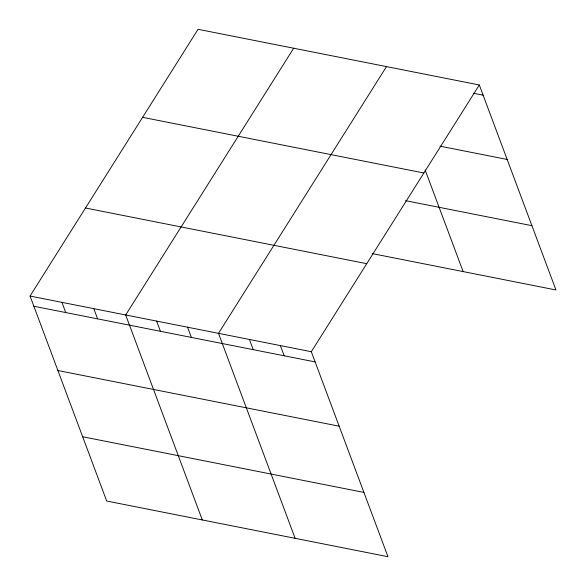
<?xml version="1.0" encoding="UTF-8"?>
<svg xmlns="http://www.w3.org/2000/svg" width="586" height="586" viewBox="0 0 586 586"><rect width="100%" height="100%" fill="white"/><g stroke="black" fill="none" stroke-linecap="round" stroke-linejoin="round"><path stroke-width="0.88" d="M479.311 84.97L311.312 351.71L387.954 556.7L106.689 501.03L30.047 296.04L198.046 29.3L479.311 84.97L555.953 289.96L372.088 253.57M293.674 48.228L125.675 314.968L202.316 519.958M386.496 66.599L218.49 333.339L295.139 538.329M473.407 93.255L483.128 95.181M439.976 146.163L507.161 159.458M142.603 117.325L423.868 172.995M405.512 200.661L531.92 225.683M85.483 208.015L366.748 263.685M30.047 296.04L311.312 351.71M33.863 306.244L315.129 361.914M57.897 370.528L339.162 426.198M82.655 436.753L363.921 492.423M425.136 169.955L463.138 271.589M280.372 345.586L284.188 355.79M249.431 339.462L253.247 349.666M187.557 327.215L191.373 337.419M156.616 321.091L160.432 331.295M93.797 308.654L97.613 318.865M61.926 302.347L65.742 312.558"/></g></svg>
